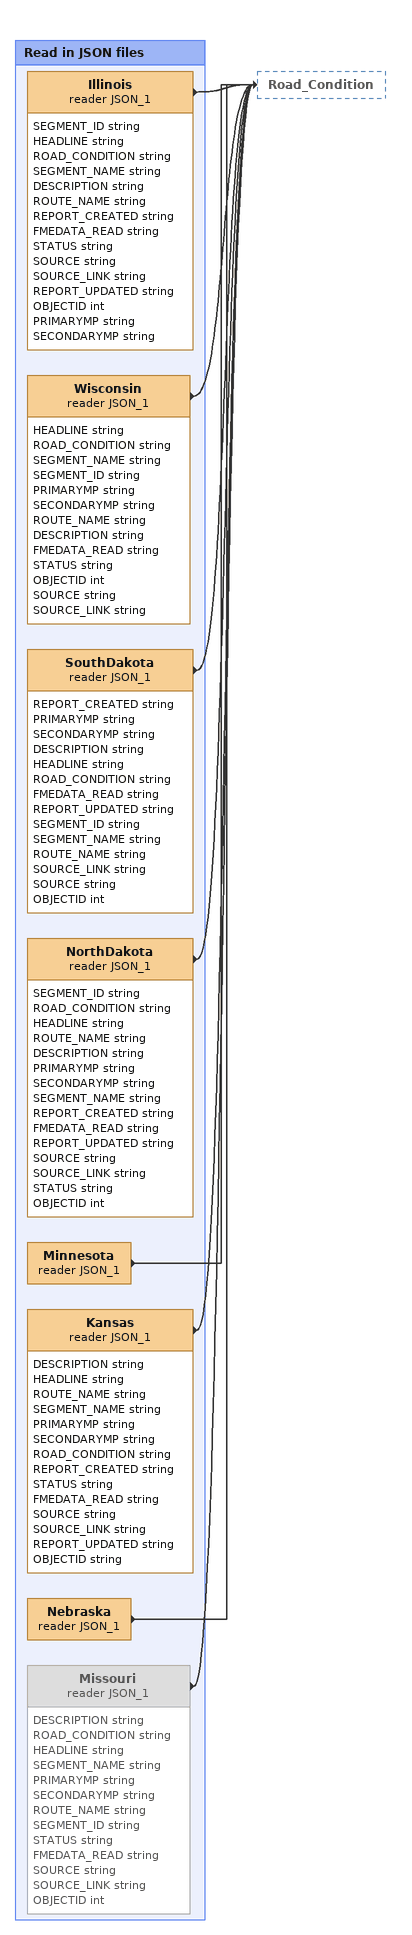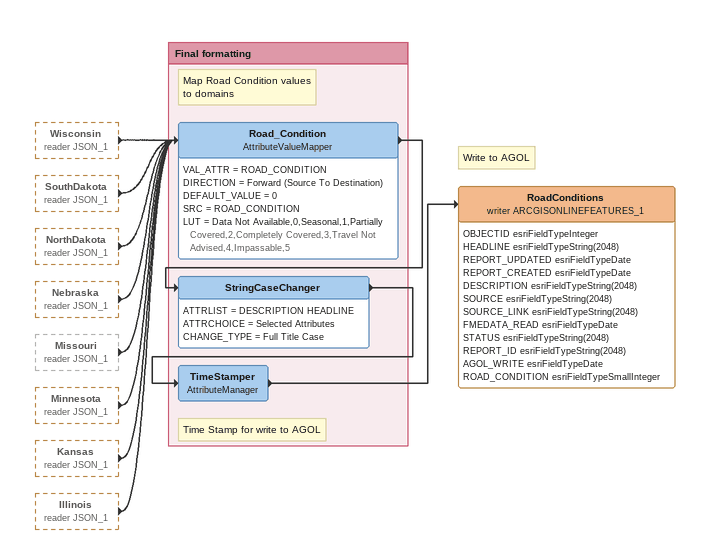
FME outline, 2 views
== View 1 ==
Bookmark: Read in JSON files
Illinois (reader JSON_1)
    attributes: SEGMENT_ID string, HEADLINE string, ROAD_CONDITION string, SEGMENT_NAME string, DESCRIPTION string, ROUTE_NAME string, REPORT_CREATED string, FMEDATA_READ string, STATUS string, SOURCE string, SOURCE_LINK string, REPORT_UPDATED string, OBJECTID int, PRIMARYMP string, SECONDARYMP string
    -> Road_Condition
Wisconsin (reader JSON_1)
    attributes: HEADLINE string, ROAD_CONDITION string, SEGMENT_NAME string, SEGMENT_ID string, PRIMARYMP string, SECONDARYMP string, ROUTE_NAME string, DESCRIPTION string, FMEDATA_READ string, STATUS string, OBJECTID int, SOURCE string, SOURCE_LINK string
    -> Road_Condition
SouthDakota (reader JSON_1)
    attributes: REPORT_CREATED string, PRIMARYMP string, SECONDARYMP string, DESCRIPTION string, HEADLINE string, ROAD_CONDITION string, FMEDATA_READ string, REPORT_UPDATED string, SEGMENT_ID string, SEGMENT_NAME string, ROUTE_NAME string, SOURCE_LINK string, SOURCE string, OBJECTID int
    -> Road_Condition
NorthDakota (reader JSON_1)
    attributes: SEGMENT_ID string, ROAD_CONDITION string, HEADLINE string, ROUTE_NAME string, DESCRIPTION string, PRIMARYMP string, SECONDARYMP string, SEGMENT_NAME string, REPORT_CREATED string, FMEDATA_READ string, REPORT_UPDATED string, SOURCE string, SOURCE_LINK string, STATUS string, OBJECTID int
    -> Road_Condition
Minnesota (reader JSON_1)
    -> Road_Condition
Kansas (reader JSON_1)
    attributes: DESCRIPTION string, HEADLINE string, ROUTE_NAME string, SEGMENT_NAME string, PRIMARYMP string, SECONDARYMP string, ROAD_CONDITION string, REPORT_CREATED string, STATUS string, FMEDATA_READ string, SOURCE string, SOURCE_LINK string, REPORT_UPDATED string, OBJECTID string
    -> Road_Condition
Nebraska (reader JSON_1)
    -> Road_Condition
Missouri (reader JSON_1) [off]
    attributes: DESCRIPTION string, ROAD_CONDITION string, HEADLINE string, SEGMENT_NAME string, PRIMARYMP string, SECONDARYMP string, ROUTE_NAME string, SEGMENT_ID string, STATUS string, FMEDATA_READ string, SOURCE string, SOURCE_LINK string, OBJECTID int
    -> Road_Condition

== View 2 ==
Wisconsin (reader JSON_1) [outside]
    -> Road_Condition
SouthDakota (reader JSON_1) [outside]
    -> Road_Condition
NorthDakota (reader JSON_1) [outside]
    -> Road_Condition
Nebraska (reader JSON_1) [outside]
    -> Road_Condition
Missouri (reader JSON_1) [outside]
    -> Road_Condition
Minnesota (reader JSON_1) [outside]
    -> Road_Condition
Kansas (reader JSON_1) [outside]
    -> Road_Condition
Illinois (reader JSON_1) [outside]
    -> Road_Condition
Note: Write to AGOL
RoadConditions (writer ARCGISONLINEFEATURES_1)
    attributes: OBJECTID esriFieldTypeInteger, HEADLINE esriFieldTypeString(2048), REPORT_UPDATED esriFieldTypeDate, REPORT_CREATED esriFieldTypeDate, DESCRIPTION esriFieldTypeString(2048), SOURCE esriFieldTypeString(2048), SOURCE_LINK esriFieldTypeString(2048), FMEDATA_READ esriFieldTypeDate, STATUS esriFieldTypeString(2048), REPORT_ID esriFieldTypeString(2048), AGOL_WRITE esriFieldTypeDate, ROAD_CONDITION esriFieldTypeSmallInteger

Bookmark: Final formatting
Note: Map Road Condition values / to domains
Road_Condition: AttributeValueMapper
    VAL_ATTR = ROAD_CONDITION
    DIRECTION = Forward (Source To Destination)
    DEFAULT_VALUE = 0
    SRC = ROAD_CONDITION
    LUT = Data Not Available,0,Seasonal,1,Partially Covered,2,Completely Covered,3,Travel Not Advised,4,Impassable,5
    -> StringCaseChanger
StringCaseChanger
    ATTRLIST = DESCRIPTION HEADLINE
    ATTRCHOICE = Selected Attributes
    CHANGE_TYPE = Full Title Case
    -> TimeStamper
Note: Time Stamp for write to AGOL
TimeStamper: AttributeManager
    -> RoadConditions (writer ARCGISONLINEFEATURES_1)
